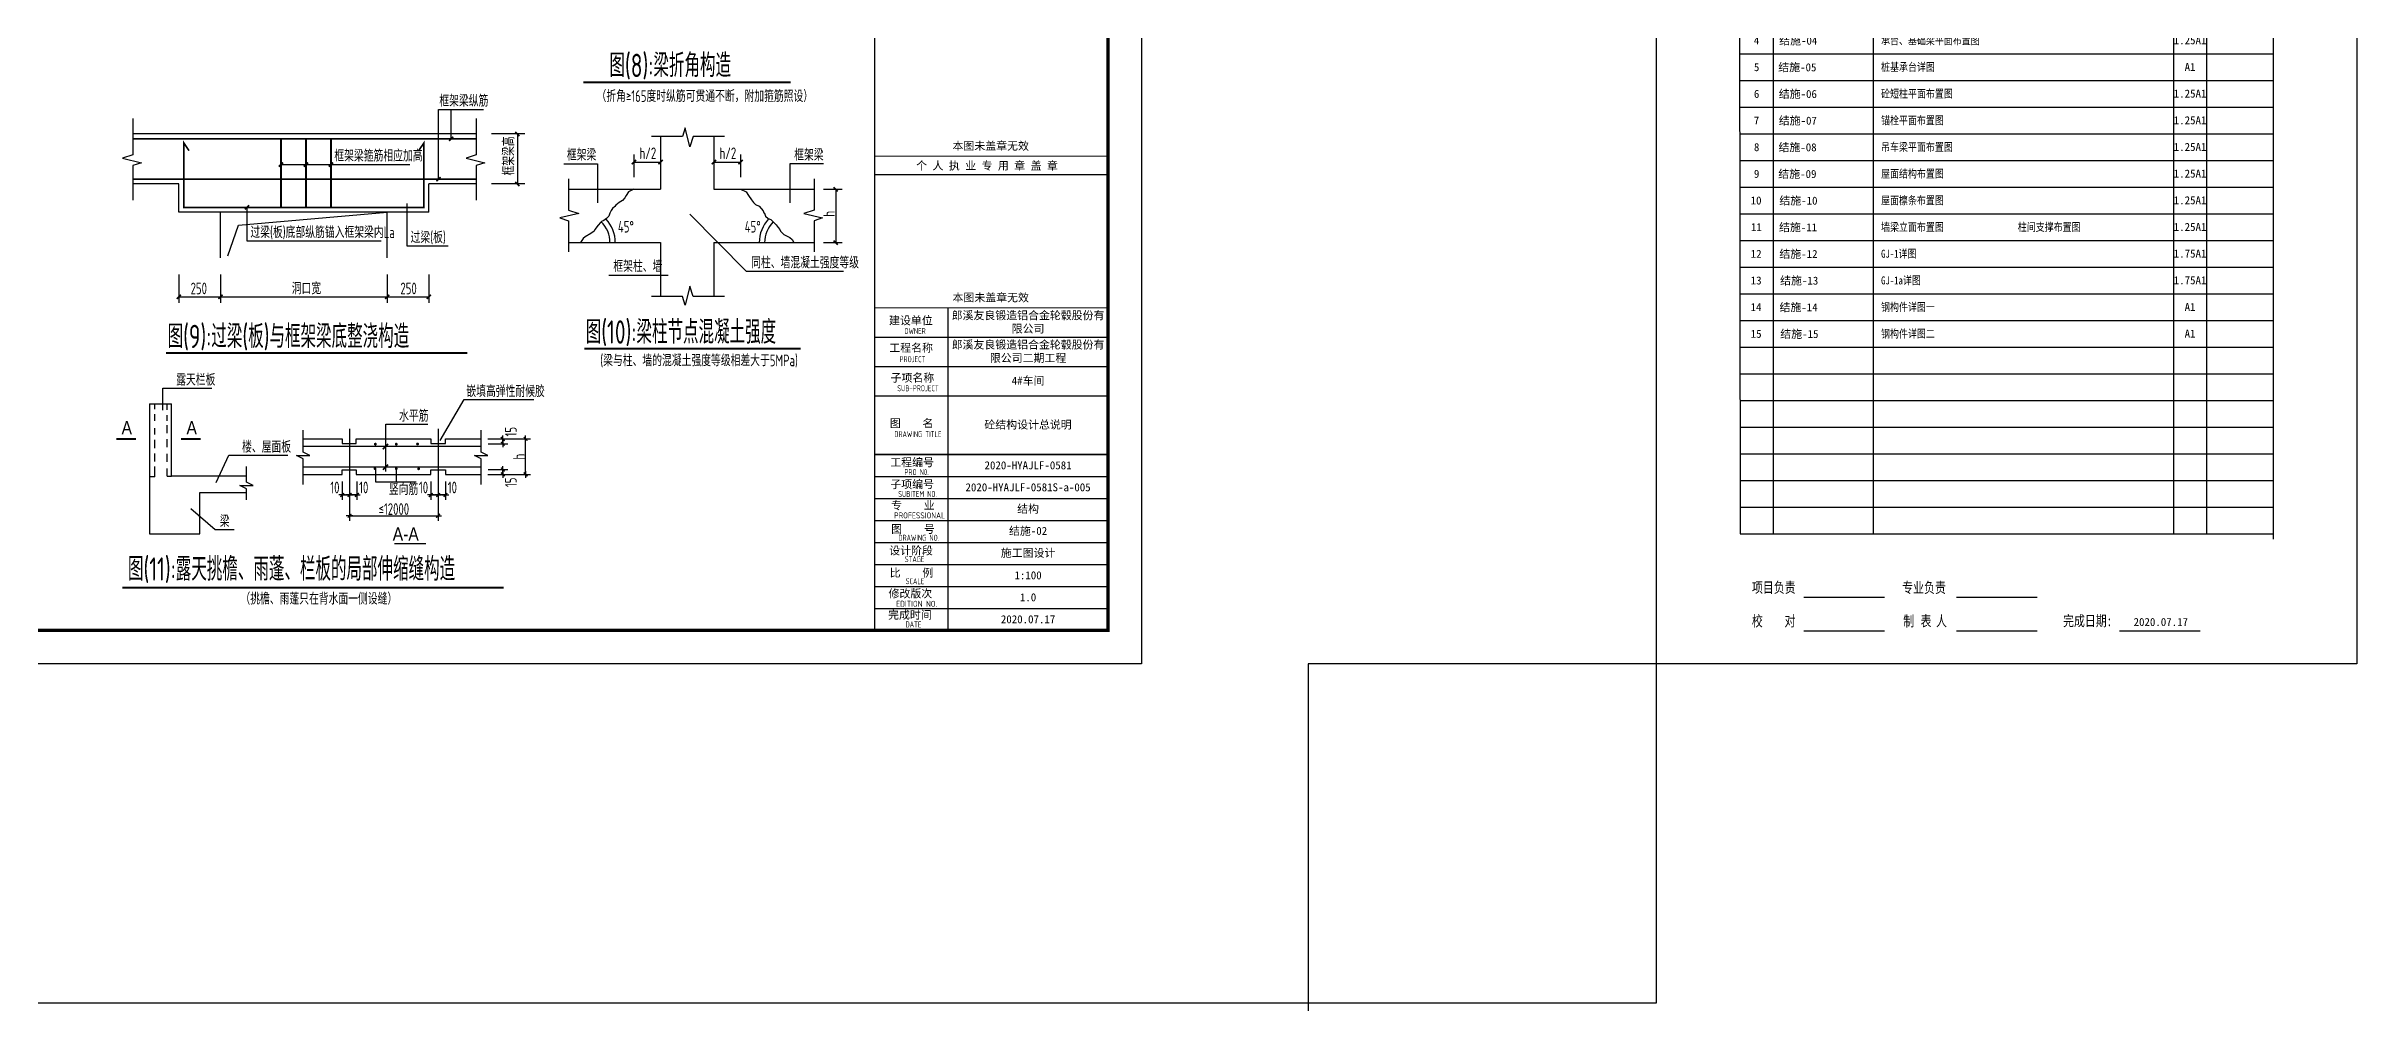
# Model space of a CAD drawing. Extents: x 14475413 to 15955882, y -732572 to -282951.
# Drawn here: x 14708958 to 14778264, y -466600 to -437904 of the extents above; entities that cross this region are included whole.
import ezdxf

# ---------------------------------------------------------------- set-up
doc = ezdxf.new("R2010")
doc.units = 0
doc.header["$LTSCALE"] = 1000
doc.header["$MEASUREMENT"] = 0
doc.linetypes.add('HIDDEN', pattern=[0.375, 0.25, -0.125])
for name, color, linetype in [('3T_WOOD', 21, 'Continuous'), ('BALCONY', 6, 'Continuous'), ('dim', 7, 'Continuous'), ('PUB_TITLE', 4, 'Continuous'), ('TK', 4, 'Continuous'), ('图形', 2, 'Continuous'), ('文字', 4, 'Continuous'), ('沉降观测-室外', 9, 'Continuous'), ('表格', 7, 'Continuous')]:
    doc.layers.add(name, color=color, linetype=linetype)
doc.styles.add('-宋体', font='', dxfattribs={"width": 0.8})
doc.styles.add('HS', font='天和字符.shx', dxfattribs={"width": 0.7, "bigfont": '天和汉字.shx'})
doc.styles.add('TSSD_REIN', font='tssdeng.shx', dxfattribs={"width": 0.7, "bigfont": 'tssdchn.shx'})
doc.styles.add('图框文字3', font='', dxfattribs={"width": 0.8})
doc.styles.add('图签宋体', font='', dxfattribs={"height": 300})
doc.styles.get('-宋体').set_extended_font_data('SimSun')
doc.styles.get('图框文字3').set_extended_font_data('SimSun')
doc.styles.get('图签宋体').set_extended_font_data('NSimSun')

# ---------------------------------------------------------------- blocks, each defined once
blk = doc.blocks.new('GeYuanFrame_62714837', base_point=(20.09, 4.53))
at = {"layer": 'TK'}
blk.add_lwpolyline([(20.09, 4.53), (20.09, 598.53), (1071.09, 598.53), (1071.09, 4.53)], close=True, dxfattribs=at)
blk = doc.blocks.new('DMTK2')
blk.add_line((-10, 0), (10, 0))
at = {"const_width": 4}
blk.add_lwpolyline([(-5.7, -5.7), (5.7, 5.7)], dxfattribs=at)
blk = doc.blocks.new('_ArchTick')
at = {"color": 0, "linetype": 'ByBlock', "const_width": 0.4}
blk.add_lwpolyline([(-0.5, -0.5), (0.5, 0.5)], dxfattribs=at)
blk = doc.blocks.new('GeYuanFrame_81373587', base_point=(20.09, 4.53))
at = {"layer": 'PUB_TITLE'}
blk.add_lwpolyline([(803.09, 14.53), (803.09, 111.33)], dxfattribs=at)
at = {"layer": 'TK'}
for p, q in [((781.09, 102.53), (851.09, 102.53)), ((781.09, 93.73), (851.09, 93.73)), ((781.09, 84.93), (803.09, 84.93)), ((781.09, 84.93), (851.09, 84.93)), ((781.09, 67.37), (851.09, 67.37)), ((781.09, 67.33), (851.09, 67.33)), ((781.09, 60.77), (851.09, 60.77)), ((781.09, 54.17), (851.09, 54.17)), ((781.09, 47.57), (851.09, 47.57)), ((781.09, 40.97), (851.09, 40.97)), ((781.09, 34.37), (851.09, 34.37)), ((781.09, 27.77), (851.09, 27.77)), ((781.09, 21.17), (851.09, 21.17)), ((781.09, 14.53), (851.09, 14.53))]:
    blk.add_line(p, q, dxfattribs=at)
blk.add_lwpolyline([(20.09, 4.53), (20.09, 598.53), (861.09, 598.53), (861.09, 4.53)], close=True, dxfattribs=at)
at = {"layer": 'TK', "const_width": 1}
blk.add_lwpolyline([(45.09, 588.53), (851.09, 588.53), (851.09, 14.53), (45.09, 14.53)], close=True, dxfattribs=at)
at = {"layer": 'TK'}
for points, const_width in [([(781.09, 588.53), (781.09, 14.53)], 0.4), ([(781.09, 156.83), (851.09, 156.83)], 0.35), ([(781.09, 111.33), (851.09, 111.33)], 0.35), ([(781.09, 67.37), (851.09, 67.37)], 0.35)]:
    blk.add_lwpolyline(points, dxfattribs=dict(at, const_width=const_width))
blk.add_lwpolyline([(781.09, 151.33), (851.09, 151.33)], dxfattribs=at)
at = {"layer": 'TK', "style": '图签宋体'}
for s, p in [('本图未盖章无效', (804.43, 158.7)), ('个 人 执 业 专 用 章 盖 章', (793.52, 152.77)), ('本图未盖章无效', (804.43, 113.2)), ('建设单位', (785.39, 106.33)), ('工程名称', (785.47, 98.12)), ('子项名称', (785.85, 89.14)), ('图    名', (785.63, 75.5)), ('工程编号', (785.77, 63.77)), ('子项编号', (785.77, 57.19)), ('专    业', (786.01, 50.88)), ('图    号', (786.02, 43.77)), ('设计阶段', (785.45, 37.32)), ('比    例', (785.59, 30.63)), ('完成时间', (785.11, 18.02)), ('修改版次', (785.24, 24.41))]:
    blk.add_text(s, height=2.4, dxfattribs=at).set_placement(p)
at = {"layer": 'TK', "style": 'TSSD_REIN'}
for s, width, p in [('OWNER', 0.7, (789.98, 103.48)), ('PROJECT', 0.7, (788.52, 95.02)), ('SUB-PROJECT', 0.7, (787.86, 86.3)), ('DRAWING TITLE', 0.7, (786.97, 72.53)), ('PRO N0.', 0.7, (790.01, 61.15)), ('SUBITEM NO.', 0.7, (788.15, 54.58)), ('PROFESSIONAL', 0.8, (786.88, 48.15)), ('DRAWING NO.', 0.7, (788.19, 41.45)), ('STAGE', 0.7, (790.09, 35.03)), ('SCALE', 0.7, (790.38, 28.42)), ('EDITION NO.', 0.8, (787.53, 21.64)), ('DATE', 0.7, (790.33, 15.45))]:
    blk.add_text(s, height=1.8, dxfattribs=dict(at, width=width)).set_placement(p)
at = {"layer": 'TK', "char_height": 2.4, "width": 48, "attachment_point": 5, "style": '图签宋体'}
for s, insert in [('郎溪友良锻造铝合金轮毂股份有限公司', (827.09, 106.93)), ('郎溪友良锻造铝合金轮毂股份有限公司二期工程', (827.09, 98.13)), ('4#车间', (827.09, 89.33)), ('砼结构设计总说明', (827.09, 76.13)), ('2020-HYAJLF-0581', (827.09, 64.07)), ('2020-HYAJLF-0581S-a-005', (827.09, 57.47)), ('结构', (827.09, 50.87)), ('结施-02', (827.09, 44.27)), ('施工图设计', (827.09, 37.67)), ('1:100', (827.09, 31.07)), ('1.0', (827.09, 24.47)), ('2020.07.17', (827.09, 17.88))]:
    blk.add_mtext(s, dxfattribs=dict(at, insert=insert))
blk = doc.blocks.new('GeYuanFrame_17228741', base_point=(9.34, 2.35))
at = {"layer": 'TK'}
h = blk.add_hatch(color=256, dxfattribs=at)
h.dxf.hatch_style = 2
edge = h.paths.add_edge_path()
edge.add_spline(control_points=[(55.19, 277.94), (55.19, 277.94), (55.19, 277.94), (54.32, 277.07), (53.5, 276.16), (52.65, 275.27), (52.31, 275.38), (52.58, 275.59), (52.76, 275.79), (53.52, 276.62), (54.41, 277.54), (55.15, 278.29), (55.68, 278.33), (56.35, 278.29), (56.91, 278.31), (57.04, 278.32), (57.2, 278.35), (57.34, 278.31), (57.56, 278.24), (57.82, 277.91), (58.03, 277.73), (58.73, 277.15), (59.48, 276.57), (60.09, 275.97), (59.37, 275.15), (58.62, 274.28), (57.88, 273.41), (57.77, 273.29), (57.64, 273.11), (57.55, 273.06), (57.4, 272.99), (57.18, 272.96), (57.01, 272.91), (56.64, 272.8), (56.31, 272.73), (55.9, 272.62), (55.72, 272.57), (55.45, 272.46), (55.42, 272.64), (55.39, 272.76), (55.62, 272.94), (55.71, 273.04), (56.48, 273.9), (57.25, 274.76), (58.01, 275.6), (57.08, 276.39), (56.15, 277.19), (55.19, 277.94)], knot_values=[-1, 0, 0, 0, 0, 0, 1, 1, 1, 2, 2, 2, 3, 3, 3, 4, 4, 4, 5, 5, 5, 6, 6, 6, 7, 7, 7, 8, 8, 8, 9, 9, 9, 10, 10, 10, 11, 11, 11, 12, 12, 12, 13, 13, 13, 14, 14, 14, 15, 15, 15, 15], degree=3, periodic=0)
h = blk.add_hatch(color=256, dxfattribs=at)
h.dxf.hatch_style = 2
edge = h.paths.add_edge_path()
edge.add_spline(control_points=[(59.68, 276.88), (59.68, 276.88), (59.68, 276.88), (58.99, 277.46), (58.29, 278.02), (57.63, 278.6), (57.58, 279.3), (57.37, 280), (57.28, 280.71), (58.18, 281.67), (59.11, 282.6), (60.07, 283.5), (60.13, 283.47), (60.17, 283.43), (60.22, 283.39), (59.42, 282.46), (58.48, 281.67), (57.68, 280.73), (58.56, 279.95), (59.47, 279.2), (60.38, 278.45), (61.23, 279.33), (61.99, 280.3), (62.8, 281.22), (63.14, 281.1), (63.02, 280.86), (62.93, 280.48), (62.85, 280.12), (62.8, 279.82), (62.72, 279.46), (62.69, 279.29), (62.66, 279.09), (62.61, 278.95), (62.53, 278.76), (62.24, 278.51), (62.04, 278.27), (61.55, 277.7), (61.14, 277.24), (60.63, 276.63), (60.55, 276.53), (60.38, 276.3), (60.36, 276.3), (60.26, 276.29), (59.77, 276.8), (59.68, 276.88)], knot_values=[-1, 0, 0, 0, 0, 0, 1, 1, 1, 2, 2, 2, 3, 3, 3, 4, 4, 4, 5, 5, 5, 6, 6, 6, 7, 7, 7, 8, 8, 8, 9, 9, 9, 10, 10, 10, 11, 11, 11, 12, 12, 12, 13, 13, 13, 14, 14, 14, 14], degree=3, periodic=0)
h = blk.add_hatch(color=256, dxfattribs=at)
h.dxf.hatch_style = 2
edge = h.paths.add_edge_path()
edge.add_spline(control_points=[(63.92, 279.01), (63.92, 279.01), (63.92, 279.01), (64.28, 279.16), (64.59, 279.31), (64.87, 279.4), (64.98, 279.43), (65.07, 279.35), (65.14, 279.26), (64.37, 278.32), (63.53, 277.44), (62.74, 276.51), (63.66, 275.66), (64.65, 274.86), (65.59, 274.03), (66.42, 274.95), (67.18, 275.93), (67.99, 276.86), (68.1, 276.85), (68.13, 276.76), (68.2, 276.72), (67.55, 275.83), (66.72, 274.94), (65.98, 274.03), (65.86, 273.89), (65.75, 273.71), (65.65, 273.66), (65.42, 273.57), (64.95, 273.59), (64.66, 273.57), (64.33, 273.54), (64.02, 273.51), (63.71, 273.45), (62.84, 274.16), (61.98, 274.94), (61.08, 275.68), (60.97, 275.77), (60.71, 275.95), (60.71, 275.99), (60.71, 276), (60.9, 276.25), (60.98, 276.34), (61.47, 276.92), (61.9, 277.37), (62.39, 277.96), (62.55, 278.16), (62.77, 278.5), (62.95, 278.62), (63.17, 278.77), (63.58, 278.87), (63.92, 279.01)], knot_values=[-1, 0, 0, 0, 0, 0, 1, 1, 1, 2, 2, 2, 3, 3, 3, 4, 4, 4, 5, 5, 5, 6, 6, 6, 7, 7, 7, 8, 8, 8, 9, 9, 9, 10, 10, 10, 11, 11, 11, 12, 12, 12, 13, 13, 13, 14, 14, 14, 15, 15, 15, 16, 16, 16, 16], degree=3, periodic=0)
h = blk.add_hatch(color=256, dxfattribs=at)
h.dxf.hatch_style = 2
edge = h.paths.add_edge_path()
edge.add_spline(control_points=[(57.65, 270.91), (57.65, 270.91), (57.65, 270.91), (58.57, 270.16), (59.45, 269.35), (60.34, 268.57), (61.32, 269.42), (62.25, 270.32), (63.19, 271.22), (62.4, 271.97), (61.4, 272.8), (60.51, 273.59), (60.4, 273.69), (60.17, 273.85), (60.15, 273.93), (60.1, 274.12), (60.25, 274.58), (60.28, 274.79), (60.34, 275.14), (60.37, 275.45), (60.44, 275.7), (61.45, 274.85), (62.46, 274.01), (63.46, 273.14), (63.49, 272.49), (63.54, 271.85), (63.55, 271.18), (62.67, 270.31), (61.73, 269.45), (60.78, 268.57), (60.66, 268.45), (60.49, 268.24), (60.36, 268.24), (60.16, 268.24), (59.73, 268.73), (59.6, 268.84), (59.1, 269.27), (58.65, 269.67), (58.17, 270.1), (57.94, 270.31), (57.66, 270.48), (57.47, 270.74), (57.5, 270.83), (57.59, 270.85), (57.65, 270.91)], knot_values=[-1, 0, 0, 0, 0, 0, 1, 1, 1, 2, 2, 2, 3, 3, 3, 4, 4, 4, 5, 5, 5, 6, 6, 6, 7, 7, 7, 8, 8, 8, 9, 9, 9, 10, 10, 10, 11, 11, 11, 12, 12, 12, 13, 13, 13, 14, 14, 14, 14], degree=3, periodic=0)
for p, q in [((9.34, 299.35), (219.34, 299.35)), ((9.34, 2.35), (9.34, 299.35)), ((219.34, 299.35), (219.34, 2.35)), ((34.18, 254.13), (34.34, 41.35)), ((194.18, 254.13), (34.18, 254.13)), ((74.34, 41.35), (74.34, 254.13)), ((134.34, 229.35), (134.34, 254.13)), ((194.34, 39.76), (194.34, 254.13)), ((194.34, 245.35), (34.34, 245.35)), ((164.34, 245.35), (164.34, 41.35)), ((194.34, 237.35), (34.34, 237.35)), ((34.34, 229.35), (194.34, 229.35)), ((44.34, 41.35), (44.34, 229.35)), ((174.34, 41.35), (174.34, 229.35)), ((34.34, 217.35), (194.34, 217.35)), ((34.34, 209.35), (194.34, 209.35)), ((34.34, 201.35), (194.34, 201.35)), ((34.34, 193.35), (194.34, 193.35)), ((34.34, 185.35), (194.34, 185.35)), ((34.34, 177.35), (194.34, 177.35)), ((34.34, 169.35), (194.34, 169.35)), ((34.34, 161.35), (194.34, 161.35)), ((34.34, 153.35), (194.34, 153.35)), ((34.34, 145.35), (194.34, 145.35)), ((34.34, 137.35), (194.34, 137.35)), ((34.34, 129.35), (194.34, 129.35)), ((34.34, 121.35), (194.34, 121.35)), ((34.34, 113.35), (194.34, 113.35)), ((34.34, 105.35), (194.34, 105.35)), ((34.34, 97.35), (194.34, 97.35)), ((34.34, 89.35), (194.34, 89.35)), ((34.34, 81.35), (194.34, 81.35)), ((34.34, 73.35), (194.34, 73.35)), ((34.34, 65.35), (194.34, 65.35)), ((34.34, 57.35), (194.34, 57.35)), ((34.34, 49.35), (194.34, 49.35)), ((34.34, 41.35), (194.34, 41.35)), ((53.49, 22.33), (77.69, 22.33)), ((99.24, 22.33), (123.44, 22.33)), ((53.49, 12.21), (77.69, 12.21)), ((99.24, 12.21), (123.44, 12.21)), ((148.13, 12.21), (172.32, 12.21)), ((219.34, 2.35), (9.34, 2.35))]:
    blk.add_line(p, q, dxfattribs=at)
for points in [[(55.19, 277.94), (54.32, 277.07), (53.5, 276.16), (52.65, 275.27)], [(52.76, 275.79), (53.52, 276.62), (54.41, 277.54), (55.15, 278.29)], [(55.15, 278.29), (55.68, 278.33), (56.35, 278.29), (56.91, 278.31)], [(58.01, 275.6), (57.08, 276.39), (56.15, 277.19), (55.19, 277.94)], [(56.91, 278.31), (57.04, 278.32), (57.2, 278.35), (57.34, 278.31)], [(57.28, 280.71), (58.18, 281.67), (59.11, 282.6), (60.07, 283.5)], [(57.63, 278.6), (57.58, 279.3), (57.37, 280), (57.28, 280.71)], [(57.34, 278.31), (57.56, 278.24), (57.82, 277.91), (58.03, 277.73)], [(59.68, 276.88), (58.99, 277.46), (58.29, 278.02), (57.63, 278.6)], [(60.22, 283.39), (59.42, 282.46), (58.48, 281.67), (57.68, 280.73)], [(57.68, 280.73), (58.56, 279.95), (59.47, 279.2), (60.38, 278.45)], [(58.03, 277.73), (58.73, 277.15), (59.48, 276.57), (60.09, 275.97)], [(60.07, 283.5), (60.13, 283.47), (60.17, 283.43), (60.22, 283.39)], [(60.38, 278.45), (61.23, 279.33), (61.99, 280.3), (62.8, 281.22)], [(62.04, 278.27), (61.55, 277.7), (61.14, 277.24), (60.63, 276.63)], [(60.98, 276.34), (61.47, 276.92), (61.9, 277.37), (62.39, 277.96)], [(62.61, 278.95), (62.53, 278.76), (62.24, 278.51), (62.04, 278.27)], [(62.39, 277.96), (62.55, 278.16), (62.77, 278.5), (62.95, 278.62)], [(62.72, 279.46), (62.69, 279.29), (62.66, 279.09), (62.61, 278.95)], [(62.93, 280.48), (62.85, 280.12), (62.8, 279.82), (62.72, 279.46)], [(65.14, 279.26), (64.37, 278.32), (63.53, 277.44), (62.74, 276.51)], [(62.8, 281.22), (63.14, 281.1), (63.02, 280.86), (62.93, 280.48)], [(62.95, 278.62), (63.17, 278.77), (63.58, 278.87), (63.92, 279.01)], [(63.92, 279.01), (64.28, 279.16), (64.59, 279.31), (64.87, 279.4)], [(64.87, 279.4), (64.98, 279.43), (65.07, 279.35), (65.14, 279.26)], [(52.65, 275.27), (52.31, 275.38), (52.58, 275.59), (52.76, 275.79)], [(55.42, 272.64), (55.39, 272.76), (55.62, 272.94), (55.71, 273.04)], [(55.9, 272.62), (55.72, 272.57), (55.45, 272.46), (55.42, 272.64)], [(55.71, 273.04), (56.48, 273.9), (57.25, 274.76), (58.01, 275.6)], [(57.01, 272.91), (56.64, 272.8), (56.31, 272.73), (55.9, 272.62)], [(57.55, 273.06), (57.4, 272.99), (57.18, 272.96), (57.01, 272.91)], [(57.47, 270.74), (57.5, 270.83), (57.59, 270.85), (57.65, 270.91)], [(58.17, 270.1), (57.94, 270.31), (57.66, 270.48), (57.47, 270.74)], [(57.88, 273.41), (57.77, 273.29), (57.64, 273.11), (57.55, 273.06)], [(57.65, 270.91), (58.57, 270.16), (59.45, 269.35), (60.34, 268.57)], [(60.09, 275.97), (59.37, 275.15), (58.62, 274.28), (57.88, 273.41)], [(60.36, 276.3), (60.26, 276.29), (59.77, 276.8), (59.68, 276.88)], [(60.15, 273.93), (60.1, 274.12), (60.25, 274.58), (60.28, 274.79)], [(60.51, 273.59), (60.4, 273.69), (60.17, 273.85), (60.15, 273.93)], [(60.28, 274.79), (60.34, 275.14), (60.37, 275.45), (60.44, 275.7)], [(60.34, 268.57), (61.32, 269.42), (62.25, 270.32), (63.19, 271.22)], [(60.63, 276.63), (60.55, 276.53), (60.38, 276.3), (60.36, 276.3)], [(60.44, 275.7), (61.45, 274.85), (62.46, 274.01), (63.46, 273.14)], [(63.19, 271.22), (62.4, 271.97), (61.4, 272.8), (60.51, 273.59)], [(60.71, 275.99), (60.71, 276), (60.9, 276.25), (60.98, 276.34)], [(61.08, 275.68), (60.97, 275.77), (60.71, 275.95), (60.71, 275.99)], [(63.55, 271.18), (62.67, 270.31), (61.73, 269.45), (60.78, 268.57)], [(63.71, 273.45), (62.84, 274.16), (61.98, 274.94), (61.08, 275.68)], [(62.74, 276.51), (63.66, 275.66), (64.65, 274.86), (65.59, 274.03)], [(63.46, 273.14), (63.49, 272.49), (63.54, 271.85), (63.55, 271.18)], [(64.66, 273.57), (64.33, 273.54), (64.02, 273.51), (63.71, 273.45)], [(65.65, 273.66), (65.42, 273.57), (64.95, 273.59), (64.66, 273.57)], [(65.59, 274.03), (66.42, 274.95), (67.18, 275.93), (67.99, 276.86)], [(65.98, 274.03), (65.86, 273.89), (65.75, 273.71), (65.65, 273.66)], [(68.2, 276.72), (67.55, 275.83), (66.72, 274.94), (65.98, 274.03)], [(67.99, 276.86), (68.1, 276.85), (68.13, 276.76), (68.2, 276.72)], [(59.6, 268.84), (59.1, 269.27), (58.65, 269.67), (58.17, 270.1)], [(60.36, 268.24), (60.16, 268.24), (59.73, 268.73), (59.6, 268.84)], [(60.78, 268.57), (60.66, 268.45), (60.49, 268.24), (60.36, 268.24)]]:
    blk.add_open_spline(points, degree=3, dxfattribs=at)
at = {"layer": 'TK', "style": '-宋体'}
for s, height, width, p in [('浙江华越设计股份有限公司', 5.85, 0.8, (77.74, 272.7)), ('图  纸  目  录', 5, 0.76, (97.54, 259.25)), (' 单  位  名  称', 3.2, 0.78, (39.85, 248)), (' 专业      第     页共     页', 3, 0.76, (145.89, 247.59)), (' 工  程  名  称 ', 3.2, 0.78, (39.81, 239.88)), (' 工  程  编  号', 3.2, 0.78, (135.21, 239.92)), (' 子  项  名  称 ', 3.2, 0.78, (39.67, 231.61)), (' 项  目  编  号', 3.2, 0.78, (135.17, 231.81)), ('序', 3, 0.76, (37.76, 224.72)), ('号', 3, 0.76, (37.68, 219.03)), ('图     号', 3.3, 0.8, (51.14, 221.47)), ('图             名', 3.3, 0.8, (101.3, 221.45)), ('格', 3, 0.8, (167.42, 218.97)), ('规', 3, 0.8, (167.67, 224.58)), ('备  注', 3, 0.8, (179.15, 221.71)), ('项目负责 ', 3.2, 0.75, (37.92, 23.67)), ('专业负责 ', 3.2, 0.75, (82.99, 23.63)), ('校    对', 3.2, 0.75, (37.89, 13.59)), ('制    人', 3.2, 0.75, (83.32, 13.59)), ('表', 3.2, 0.75, (88.47, 13.59)), ('完成日期:', 3.2, 0.75, (131.23, 13.66))]:
    blk.add_text(s, height=height, dxfattribs=dict(at, width=width)).set_placement(p)
at = {"layer": 'TK', "style": '图签宋体'}
for s, p in [('结构', (153.86, 247.98)), ('1', (170, 247.98)), ('1', (184.53, 248)), ('结施-01', (46.33, 212.1)), ('1', (38.47, 212.15)), ('2', (38.51, 204.15)), ('结施-02', (46.26, 204.1)), ('3', (38.5, 196.15)), ('结施-03', (46.12, 196.1)), ('4', (38.49, 188.15)), ('结施-04', (46.09, 188.1)), ('5', (38.5, 180.15)), ('结施-05', (45.82, 180.1)), ('6', (38.5, 172.15)), ('结施-06', (45.96, 172.1)), ('7', (38.48, 164.15)), ('结施-07', (45.96, 164.1)), ('8', (38.52, 156.15)), ('结施-08', (45.88, 156.1)), ('9', (38.51, 148.15)), ('结施-09', (45.83, 148.1)), ('10', (37.53, 140.15)), ('结施-10', (46.14, 140.1)), ('11', (37.62, 132.15)), ('结施-11', (46.04, 132.1)), ('12', (37.55, 124.15)), ('结施-12', (46.14, 124.1)), ('13', (37.55, 116.15)), ('结施-13', (46.37, 116.1)), ('14', (37.5, 108.15)), ('结施-14', (46.18, 108.1)), ('15', (37.55, 100.15)), ('结施-15', (46.43, 100.1)), ('2020.07.17', (152.39, 13.7))]:
    blk.add_text(s, height=2.4, dxfattribs=at).set_placement(p)
at = {"layer": 'TK'}
for s, insert, char_height, width, attachment_point, style in [('郎溪友良锻造铝合金轮毂股份有限公司', (104.34, 249.74), 2.4, 60.0034, 5, '图签宋体'), ('郎溪友良锻造铝合金轮毂股份有限公司二期工程', (104.34, 241.35), 2.4, 60.0032, 5, '图签宋体'), ('2020-HYAJLF-0581', (179.34, 241.35), 2.4, 30, 5, '图签宋体'), ('4#车间', (104.34, 233.35), 2.4, 60.0031, 5, '图签宋体'), ('2020-HYAJLF-0581S-a-005', (179.34, 233.26), 1.7642, 30, 5, '图签宋体'), ('钢结构设计总说明', (76.65, 213.24), 2.4, 87.6958, 4, '图框文字3'), ('A1', (169.34, 213.4), 2.4, 10, 5, '图签宋体'), ('砼结构设计总说明', (76.65, 205.24), 2.4, 87.6958, 4, '图框文字3'), ('A1', (169.34, 205.4), 2.4, 10, 5, '图签宋体'), ('桩位平面布置图', (76.65, 197.24), 2.4, 87.6958, 4, '图框文字3'), ('1.25A1', (169.34, 197.4), 2.4, 10, 5, '图签宋体'), ('承台、基础梁平面布置图', (76.65, 189.24), 2.4, 87.6958, 4, '图框文字3'), ('1.25A1', (169.34, 189.4), 2.4, 10, 5, '图签宋体'), ('桩基承台详图', (76.65, 181.24), 2.4, 87.6958, 4, '图框文字3'), ('A1', (169.34, 181.4), 2.4, 10, 5, '图签宋体'), ('砼短柱平面布置图', (76.65, 173.24), 2.4, 87.6958, 4, '图框文字3'), ('1.25A1', (169.34, 173.4), 2.4, 10, 5, '图签宋体'), ('锚栓平面布置图', (76.65, 165.24), 2.4, 87.6958, 4, '图框文字3'), ('1.25A1', (169.34, 165.4), 2.4, 10, 5, '图签宋体'), ('吊车梁平面布置图', (76.65, 157.24), 2.4, 87.6958, 4, '图框文字3'), ('1.25A1', (169.34, 157.4), 2.4, 10, 5, '图签宋体'), ('屋面结构布置图', (76.65, 149.24), 2.4, 87.6958, 4, '图框文字3'), ('1.25A1', (169.34, 149.4), 2.4, 10, 5, '图签宋体'), ('屋面檩条布置图', (76.65, 141.24), 2.4, 87.6958, 4, '图框文字3'), ('1.25A1', (169.34, 141.4), 2.4, 10, 5, '图签宋体'), ('墙梁立面布置图                 柱间支撑布置图', (76.65, 133.24), 2.4, 87.6958, 4, '图框文字3'), ('1.25A1', (169.34, 133.4), 2.4, 10, 5, '图签宋体'), ('GJ-1详图', (76.65, 125.24), 2.4, 87.6958, 4, '图框文字3'), ('1.75A1', (169.34, 125.4), 2.4, 10, 5, '图签宋体'), ('GJ-1a详图', (76.65, 117.24), 2.4, 87.6958, 4, '图框文字3'), ('1.75A1', (169.34, 117.4), 2.4, 10, 5, '图签宋体'), ('钢构件详图一', (76.65, 109.24), 2.4, 87.6958, 4, '图框文字3'), ('A1', (169.34, 109.4), 2.4, 10, 5, '图签宋体'), ('钢构件详图二', (76.65, 101.24), 2.4, 87.6958, 4, '图框文字3'), ('A1', (169.34, 101.4), 2.4, 10, 5, '图签宋体')]:
    blk.add_mtext(s, dxfattribs=dict(at, insert=insert, char_height=char_height, width=width, attachment_point=attachment_point, style=style))

msp = doc.modelspace()

# ---------------------------------------------------------------- linework, layer by layer
at = {"layer": 'BALCONY', "ltscale": 0.5}
msp.add_lwpolyline([(14746809.1, -466600), (14757263.5, -466600), (14757263.5, -456431.7), (14746809.1, -456431.7)], close=True, dxfattribs=at)
at = {"layer": 'dim', "color": 3, "linetype": 'Continuous'}
for p, q in [((14712456.2, -448160.6), (14713929, -448160.6)), ((14712456.2, -448819.9), (14712456.2, -448160.6)), ((14720778.3, -449735.9), (14721495.4, -448505.9)), ((14721495.4, -448505.9), (14723580.3, -448505.9)), ((14714055.2, -450995.2), (14714432.7, -450173.9)), ((14714432.7, -450173.9), (14716209.2, -450173.9)), ((14713299.8, -451768.2), (14714030.3, -452406.7)), ((14714030.3, -452406.7), (14714598.9, -452406.7))]:
    msp.add_line(p, q, dxfattribs=at)
at = {"layer": '图形', "color": 3, "linetype": 'Continuous'}
for p, q in [((14711559.3, -440067.8), (14711559.3, -441161)), ((14720724.6, -441890.1), (14720724.6, -439799.8)), ((14720724.6, -439799.8), (14722073.9, -439799.8)), ((14721103.7, -440682), (14721103.7, -439799.8)), ((14721859.8, -440067.8), (14721859.8, -441161)), ((14721859.8, -440536), (14711559.3, -440536)), ((14723316.2, -440536), (14722316.9, -440536)), ((14723090.7, -440536), (14723090.7, -442036)), ((14728039.8, -440613.3), (14727110.3, -440613.3)), ((14727387, -440613.3), (14727387, -442196.3)), ((14728126, -440354.3), (14728039.8, -440613.3)), ((14728260.6, -440921.6), (14728126, -440354.3)), ((14728363.2, -440613.3), (14728260.6, -440921.6)), ((14729301.6, -440613.3), (14728363.2, -440613.3)), ((14728987, -440613.3), (14728987, -442196.3)), ((14711559.3, -441161), (14711251, -441263.6)), ((14711251, -441263.6), (14711818.4, -441398.2)), ((14711818.4, -441398.2), (14711559.3, -441484.4)), ((14715998.8, -441454.6), (14719869.7, -441454.6)), ((14721859.8, -441161), (14721551.5, -441263.6)), ((14721551.5, -441263.6), (14722118.8, -441398.2)), ((14722118.8, -441398.2), (14721859.8, -441484.4)), ((14724487, -441433.3), (14725496.4, -441433.3)), ((14725496.4, -441433.3), (14725496.4, -442599.7)), ((14726587, -441152.9), (14726587, -441833.7)), ((14726587, -441381.7), (14727387, -441381.7)), ((14728987, -441381.7), (14729787, -441381.7)), ((14729787, -441152.9), (14729787, -441833.7)), ((14732271.8, -441433.3), (14731262.4, -441433.3)), ((14731262.4, -441433.3), (14731262.4, -442599.7)), ((14711559.3, -441484.4), (14711559.3, -442526.5)), ((14712936.8, -442036), (14711559.3, -442036)), ((14712936.8, -442886), (14712936.8, -442036)), ((14720436.8, -442886), (14720436.8, -442036)), ((14721859.8, -442036), (14720436.8, -442036)), ((14721859.8, -441484.4), (14721859.8, -442526.5)), ((14723316.2, -442036), (14722316.9, -442036)), ((14723316.2, -442036), (14722316.9, -442036)), ((14724625.9, -441881.7), (14724625.9, -442820.1)), ((14731988.1, -441881.7), (14731988.1, -442820.1)), ((14714981.7, -443751.9), (14714981.7, -442740.1)), ((14719785.9, -443904.6), (14719785.9, -442619.3)), ((14724625.9, -442196.3), (14727387, -442196.3)), ((14724625.9, -442820.1), (14724934.1, -442922.7)), ((14728987, -442196.3), (14731988.1, -442196.3)), ((14731988.1, -442820.1), (14731679.8, -442922.7)), ((14732277.7, -442196.3), (14732832.1, -442196.3)), ((14732640.3, -442196.3), (14732640.3, -443796.3)), ((14720436.8, -442886), (14712936.8, -442886)), ((14714186.8, -444248.9), (14714186.8, -442886)), ((14714406.2, -444191.9), (14714726.4, -443269.7)), ((14714726.4, -443269.7), (14719186.8, -442886)), ((14719186.8, -444248.9), (14719186.8, -442886)), ((14724934.1, -442922.7), (14724366.8, -443057.2)), ((14724366.8, -443057.2), (14724625.9, -443143.5)), ((14724625.9, -443143.5), (14724625.9, -444073)), ((14728268.3, -442946.8), (14729954.3, -444650)), ((14731679.8, -442922.7), (14732247.2, -443057.2)), ((14732247.2, -443057.2), (14731988.1, -443143.5)), ((14731988.1, -443143.5), (14731988.1, -444073)), ((14719005.8, -443751.9), (14714981.7, -443751.9)), ((14721017.6, -443904.6), (14719785.9, -443904.6)), ((14724625.9, -443796.3), (14727387, -443796.3)), ((14727387, -443796.3), (14727387, -445413.3)), ((14728987, -443796.3), (14728987, -445413.3)), ((14728987, -443796.3), (14731988.1, -443796.3)), ((14732277.7, -443796.3), (14732832.1, -443796.3)), ((14712936.8, -444756.7), (14712936.8, -445601.3)), ((14714186.8, -444756.7), (14714186.8, -445601.3)), ((14719186.8, -444756.7), (14719186.8, -445601.3)), ((14720436.8, -444756.7), (14720436.8, -445601.3)), ((14725834.4, -444776.7), (14727614.8, -444776.7)), ((14729954.3, -444650), (14732868, -444650)), ((14712936.8, -445421.3), (14720436.8, -445421.3)), ((14728039.8, -445413.3), (14727110.3, -445413.3)), ((14728126, -445672.4), (14728039.8, -445413.3)), ((14728260.6, -445105.1), (14728126, -445672.4)), ((14728363.2, -445413.3), (14728260.6, -445105.1)), ((14729301.6, -445413.3), (14728363.2, -445413.3)), ((14712058, -448636.6), (14712058, -452527.8)), ((14712058, -448636.6), (14712721, -448636.6)), ((14712213, -448795.5), (14712213, -448636.6)), ((14712213, -449139), (14712213, -448937.2)), ((14712588.2, -448815.2), (14712588.2, -448636.6)), ((14712588.2, -449144.4), (14712588.2, -448970)), ((14712721, -450804.7), (14712721, -448636.6)), ((14712213, -449547.9), (14712213, -449357.1)), ((14712213, -449962.3), (14712213, -449716.9)), ((14712588.2, -449515.2), (14712588.2, -449275.3)), ((14712588.2, -449935), (14712588.2, -449695.1)), ((14716662.9, -449685.3), (14717836.1, -449685.3)), ((14717836.1, -449685.3), (14717836.1, -449818)), ((14718057.4, -449377.4), (14718057.4, -452126.9)), ((14718256.7, -449685.3), (14720492.6, -449685.3)), ((14718256.7, -449818), (14718256.7, -449685.3)), ((14719142.2, -449242.9), (14720402.4, -449242.9)), ((14719142.2, -450658.7), (14719142.2, -449242.9)), ((14720492.6, -449685.3), (14720492.6, -449818)), ((14720713, -449377.4), (14720713, -452136.4)), ((14720935.4, -449685.3), (14722008.7, -449685.3)), ((14720935.4, -449818), (14720935.4, -449685.3)), ((14722208.7, -449685.3), (14722803.1, -449685.3)), ((14722308.7, -449685.3), (14723487.8, -449685.3)), ((14722653.1, -449785.3), (14722653.1, -449585.3)), ((14722653.1, -449820.4), (14722653.1, -449695.3)), ((14722653.1, -449730.4), (14722653.1, -449930.4)), ((14723337.8, -449785.3), (14723337.8, -449585.3)), ((14723337.8, -450737.2), (14723337.8, -449695.3)), ((14712213, -450360.3), (14712213, -450125.8)), ((14712588.2, -450371.2), (14712588.2, -450131.3)), ((14722210.4, -449830.4), (14722803.1, -449830.4)), ((14712213, -450826.8), (14712058, -450826.8)), ((14712213, -450826.8), (14712213, -450507.5)), ((14712588.2, -450804.7), (14712588.2, -450572.9)), ((14712588.2, -450804.7), (14712721, -450804.7)), ((14714967.6, -450804.7), (14712721, -450804.7)), ((14717836.1, -450957.8), (14717836.1, -451516.7)), ((14718057.4, -450946.2), (14718057.4, -451516.7)), ((14718057.4, -450946.2), (14718057.4, -451516.7)), ((14718278.8, -450957.8), (14718278.8, -451516.7)), ((14718832.3, -450591.8), (14718832.3, -450968.4)), ((14718832.3, -450968.4), (14720050.5, -450968.4)), ((14719452.1, -450595.4), (14719452.1, -450968.4)), ((14720492.6, -450957.8), (14720492.6, -451516.7)), ((14720714, -450946.2), (14720714, -451516.7)), ((14720935.4, -450957.8), (14720935.4, -451516.7)), ((14722208.7, -450747.2), (14722803.1, -450747.2)), ((14722210.4, -450602.1), (14722803.1, -450602.1)), ((14722308.7, -450747.2), (14723487.8, -450747.2)), ((14722653.1, -450702.1), (14722653.1, -450502.1)), ((14722653.1, -450612.1), (14722653.1, -450737.2)), ((14722653.1, -450647.2), (14722653.1, -450847.2)), ((14723337.8, -450647.2), (14723337.8, -450847.2)), ((14713563.4, -451291.4), (14714967.6, -451291.4)), ((14713563.4, -452527.8), (14713563.4, -451291.4)), ((14717936.1, -451366.7), (14717736.1, -451366.7)), ((14717846.1, -451366.7), (14718047.4, -451366.7)), ((14718157.4, -451366.7), (14717957.4, -451366.7)), ((14717957.4, -451366.7), (14718157.4, -451366.7)), ((14718057.4, -451616.7), (14718057.4, -452138.8)), ((14718268.8, -451366.7), (14718067.4, -451366.7)), ((14718178.8, -451366.7), (14718378.8, -451366.7)), ((14720592.6, -451366.7), (14720392.6, -451366.7)), ((14720502.6, -451366.7), (14720704, -451366.7)), ((14720614, -451366.7), (14720814, -451366.7)), ((14720714, -451616.7), (14720714, -452138.8)), ((14720925.4, -451366.7), (14720724, -451366.7)), ((14720835.4, -451366.7), (14721035.4, -451366.7)), ((14712058, -452527.8), (14713563.4, -452527.8)), ((14718157.4, -451988.8), (14717957.4, -451988.8)), ((14718067.4, -451988.8), (14720704, -451988.8)), ((14720614, -451988.8), (14720814, -451988.8))]:
    msp.add_line(p, q, dxfattribs=at)
at = {"layer": '图形', "color": 1, "linetype": 'Continuous'}
msp.add_line((14720714, -450946.2), (14720714, -451516.7), dxfattribs=at)
at = {"layer": '图形', "color": 3, "linetype": 'Continuous'}
for points, const_width in [([(14725070.9, -438983.1), (14731289.3, -438983.1)], 60), ([(14715998.8, -440682), (14715998.8, -442740.1)], 60), ([(14716748.8, -440682), (14716748.8, -442740.1)], 60), ([(14717498.8, -440682), (14717498.8, -442740.1)], 60), ([(14725098, -446980.9), (14731590, -446980.9)], 60), ([(14712556.3, -447111.8), (14721593.5, -447111.8)], 60), ([(14722709.7, -449741.9), (14722596.6, -449628.7)], 40), ([(14722596.6, -449773.9), (14722709.7, -449887)], 40), ([(14723394.4, -449741.9), (14723281.2, -449628.7)], 40), ([(14719056, -449992.7), (14719214.7, -449834)], 45), ([(14719056, -450612.1), (14719212.1, -450456)], 45), ([(14722709.7, -450658.7), (14722596.6, -450545.5)], 40), ([(14722596.6, -450690.6), (14722709.7, -450803.8)], 40), ([(14723281.2, -450690.6), (14723394.4, -450803.8)], 40), ([(14717892.6, -451310.1), (14717779.5, -451423.2)], 40), ([(14718114, -451310.1), (14718000.9, -451423.2)], 40), ([(14718000.9, -451423.2), (14718114, -451310.1)], 40), ([(14718222.2, -451423.2), (14718335.4, -451310.1)], 40), ([(14720549.2, -451310.1), (14720436, -451423.2)], 40), ([(14720657.4, -451423.2), (14720770.6, -451310.1)], 40), ([(14720878.8, -451423.2), (14720991.9, -451310.1)], 40), ([(14718114, -451932.3), (14718000.9, -452045.4)], 40), ([(14720657.4, -452045.4), (14720770.6, -451932.3)], 40)]:
    msp.add_lwpolyline(points, dxfattribs=dict(at, const_width=const_width))
at = {"layer": '图形', "color": 3, "linetype": 'HIDDEN', "ltscale": 0.6, "const_width": 50}
for points in [[(14721859.8, -440682), (14711559.3, -440682)], [(14721859.8, -441890.1), (14711559.3, -441890.1)]]:
    msp.add_lwpolyline(points, dxfattribs=at)
at = {"layer": '图形', "color": 3, "linetype": 'Continuous', "ltscale": 0.6}
for points, const_width in [([(14720131.8, -441035.9), (14720283.1, -440812), (14720283.1, -442740.1), (14713090.5, -442740.1), (14713090.5, -440812), (14713241.9, -441035.9)], 50), ([(14716662.9, -449906.5), (14722008.7, -449906.5)], 36), ([(14716662.9, -450526), (14722008.7, -450526)], 36)]:
    msp.add_lwpolyline(points, dxfattribs=dict(at, const_width=const_width))
at = {"layer": '图形', "color": 3, "linetype": 'Continuous'}
for points in [[(14726587, -442196.3), (14726423.4, -442275.6), (14726349.3, -442380.5), (14726310, -442456.8), (14726242.1, -442537), (14726143.3, -442592.5), (14726046.8, -442676.6), (14726010.4, -442707.5), (14725948.6, -442775.3), (14725905.1, -442837), (14725869, -442915.6), (14725838.1, -443002), (14725764.1, -443069.9), (14725682.5, -443133.2), (14725614.1, -443164), (14725579.3, -443194.9), (14725517.6, -443275.1), (14725410.8, -443404.6), (14725391.6, -443455.6), (14725291.5, -443526.2), (14725127.5, -443620.5), (14725068.8, -443675.4), (14724987, -443796.3)], [(14729787, -442196.3), (14729950.6, -442275.6), (14730024.7, -442380.5), (14730108.6, -442513.3), (14730176.5, -442593.5), (14730230.7, -442649.1), (14730340.6, -442698.9), (14730401.3, -442774.3), (14730463, -442842.2), (14730487.7, -442903.9), (14730505, -442915.6), (14730535.8, -443002), (14730609.9, -443069.9), (14730691.5, -443106.4), (14730821.2, -443230.8), (14730855.9, -443261.7), (14730917.7, -443341.9), (14730963.2, -443404.6), (14730982.3, -443455.6), (14731082.4, -443547.4), (14731265.7, -443647.3), (14731336.9, -443702.1), (14731387, -443796.3)], [(14716662.9, -451055.1), (14716662.9, -450284.9), (14716462.9, -450184.9), (14716862.9, -450184.9), (14716662.9, -450084.9), (14716662.9, -449422.7)], [(14722008.7, -451055.1), (14722008.7, -450284.9), (14721808.7, -450184.9), (14722208.7, -450184.9), (14722008.7, -450084.9), (14722008.7, -449422.7)], [(14714967.6, -451512), (14714967.6, -451185.4), (14714767.6, -451085.4), (14715167.6, -451085.4), (14714967.6, -450985.4), (14714967.6, -450510.3)]]:
    msp.add_lwpolyline(points, dxfattribs=at)
at = {"layer": '图形', "color": 3, "linetype": 'Continuous', "const_width": 42.5}
for points in [[(14718810.8, -449842.2, 1), (14718853.3, -449842.2, 1)], [(14719436.6, -449842.2, 1), (14719479.1, -449842.2, 1)], [(14720074.9, -449835.9, 1), (14720117.4, -449835.9, 1)], [(14718798.2, -450574.9, 1), (14718840.7, -450574.9, 1)], [(14719436.6, -450574.9, 1), (14719479.1, -450574.9, 1)], [(14720106.5, -450581.2, 1), (14720149, -450581.2, 1)]]:
    msp.add_lwpolyline(points, format="xyb", close=True, dxfattribs=at)
at = {"layer": '图形', "color": 3, "linetype": 'Continuous'}
for centre, radius, start, end in [((14724987, -443796.3), 881.5, 0, 45.272782), ((14724987, -443796.3), 1040.9, 0, 43.1864), ((14731387, -443796.3), 1040.9, 136.8136, 180), ((14731387, -443796.3), 881.5, 135.127234, 180)]:
    msp.add_arc(centre, radius, start, end, dxfattribs=at)
at = {"layer": '文字'}
for p, q in [((14717836.1, -449818), (14718256.7, -449818)), ((14720492.6, -449818), (14720935.4, -449818)), ((14716662.9, -450747.2), (14717836.1, -450747.2)), ((14717836.1, -450614.5), (14718256.7, -450614.5)), ((14717836.1, -450747.2), (14717836.1, -450614.5)), ((14718256.7, -450614.5), (14718256.7, -450747.2)), ((14718256.7, -450747.2), (14720492.6, -450747.2)), ((14720492.6, -450747.2), (14720492.6, -450614.5)), ((14720492.6, -450614.5), (14720935.4, -450614.5)), ((14720935.4, -450614.5), (14720935.4, -450747.2)), ((14720935.4, -450747.2), (14722008.7, -450747.2))]:
    msp.add_line(p, q, dxfattribs=at)
at = {"layer": '文字', "const_width": 60}
for points in [[(14711059.4, -449685.9), (14711653.1, -449685.9)], [(14712999.3, -449685.9), (14713593, -449685.9)]]:
    msp.add_lwpolyline(points, dxfattribs=at)
at = {"layer": '文字', "color": 3, "const_width": 45}
msp.add_lwpolyline([(14719399.4, -452826.1), (14720345.2, -452826.1)], dxfattribs=at)
at = {"layer": '沉降观测-室外', "color": 3, "linetype": 'Continuous', "const_width": 60}
msp.add_lwpolyline([(14711241.6, -454148), (14722679.1, -454148)], dxfattribs=at)

# ---------------------------------------------------------------- block references
at = {"xscale": 100, "yscale": 100, "zscale": 100}
msp.add_blockref('GeYuanFrame_17228741', (14757263.5, -456431.7), dxfattribs=at)
at = {"xscale": 150, "yscale": 150, "zscale": 150, "rotation": 270}
msp.add_blockref('GeYuanFrame_62714837', (14657709.1, -466600), dxfattribs=at)
at = {"layer": '3T_WOOD', "xscale": 100, "yscale": 100, "zscale": 100}
msp.add_blockref('GeYuanFrame_81373587', (14657709.1, -456431.7), dxfattribs=at)
at = {"layer": '图形', "color": 3, "linetype": 'Continuous', "xscale": 10, "yscale": 10, "zscale": 10, "rotation": 180}
msp.add_blockref('DMTK2', (14720714, -451366.7), dxfattribs=at)
at = {"layer": '表格', "color": 3, "linetype": 'Continuous', "xscale": 127, "yscale": 127, "zscale": 127}
for p, rotation in [((14721103.7, -440682), 180), ((14723090.7, -440536), 90), ((14715998.8, -441454.6), 180), ((14716748.8, -441454.6), 180), ((14717498.8, -441454.6), 180), ((14720724.6, -441890.1), 180), ((14723090.7, -442036), 90), ((14723090.7, -442036), 90), ((14732640.3, -442196.3), 270), ((14714981.7, -442740.1), 180), ((14732640.3, -443796.3), 270), ((14712936.8, -445421.3), 180), ((14714186.8, -445421.3), 180), ((14719186.8, -445421.3), 180), ((14720436.8, -445421.3), 180)]:
    msp.add_blockref('_ArchTick', p, dxfattribs=dict(at, rotation=rotation))
for p in [(14726587, -441381.7), (14727387, -441381.7), (14728987, -441381.7), (14729787, -441381.7)]:
    msp.add_blockref('_ArchTick', p, dxfattribs=at)

# ---------------------------------------------------------------- texts
at = {"layer": '图形', "color": 3, "linetype": 'Continuous', "style": 'TSSD_REIN', "width": 0.7}
for s, height, p in [('图(8):梁折角构造', 700, (14725851.7, -438830.8)), ('框架梁纵筋', 350, (14720750.8, -439715.8)), ('（折角\x93165度时纵筋可贯通不断，附加箍筋照设）', 350, (14725465.2, -439575.8)), ('框架梁箍筋相应加高', 350, (14717600.9, -441363.5)), ('框架梁', 350, (14724575.9, -441338.2)), ('h/2', 350, (14726754.6, -441290.5)), ('h/2', 350, (14729154.6, -441290.5)), ('框架梁', 350, (14731394, -441338.2)), ('过梁(板)底部纵筋锚入框架梁内La', 350, (14715083.8, -443660.9)), ('过梁(板)', 350, (14719888, -443813.5)), ('45%%d', 350, (14726106.2, -443493.4)), ('45%%d', 350, (14729910.3, -443493.4)), ('同柱、墙混凝土强度等级', 350, (14730103.3, -444570.6)), ('框架柱、墙', 350, (14725970.3, -444681.7)), ('250', 350, (14713290.1, -445345.3)), ('洞口宽', 350, (14716323.3, -445345.3)), ('250', 350, (14719582.6, -445345.3)), ('图(9):过梁(板)与框架梁底整浇构造', 700, (14712600, -446959.6)), ('图(10):梁柱节点混凝土强度', 700, (14725141.8, -446828.6)), ('露天栏板', 350, (14712856.4, -448084)), ('(梁与柱、墙的混凝土强度等级相差大于5MPa)', 350, (14725577.2, -447505.3)), ('嵌填高弹性耐候胶', 350, (14721561.1, -448429.4)), ('水平筋', 350, (14719542.3, -449166.3)), ('楼、屋面板', 350, (14714832.8, -450097.3)), ('竖向筋', 350, (14719236, -451369.5)), ('梁', 350, (14714166.3, -452330.2))]:
    msp.add_text(s, height=height, dxfattribs=at).set_placement(p)
for s, p in [('框架梁高', (14723002.8, -441782.8)), ('h', (14732614.6, -443017.9))]:
    msp.add_text(s, height=350, rotation=90, dxfattribs=at).set_placement(p)
at = {"layer": '图形', "color": 3, "linetype": 'Continuous', "char_height": 350, "attachment_point": 5, "rotation": 90, "style": 'TSSD_REIN'}
for s, insert in [('\\A1;15', (14722896.1, -449468.6)), ('\\A1;h', (14723137.8, -450216.3)), ('\\A1;15', (14722896.1, -450987.3))]:
    msp.add_mtext(s, dxfattribs=dict(at, insert=insert))
at = {"layer": '图形', "color": 3, "linetype": 'Continuous', "char_height": 350, "attachment_point": 5, "style": 'TSSD_REIN'}
for s, insert in [('\\A1;10', (14717616.2, -451141.7)), ('\\A1;10', (14718481.3, -451141.7)), ('\\A1;10', (14720275, -451141.7)), ('\\A1;10', (14721140.1, -451141.7)), ('\\A1;≤12000', (14719385.7, -451788.8))]:
    msp.add_mtext(s, dxfattribs=dict(at, insert=insert))
at = {"layer": '文字', "style": 'HS', "width": 0.875}
for s, p in [('A', (14711219.1, -449547.6)), ('A', (14713166.1, -449547.6)), ('A-A', (14719352.4, -452737.1))]:
    msp.add_text(s, height=400, dxfattribs=at).set_placement(p)
at = {"layer": '沉降观测-室外', "color": 3, "linetype": 'Continuous', "style": 'TSSD_REIN', "width": 0.7}
for s, height, p in [('图(11):露天挑檐、雨蓬、栏板的局部伸缩缝构造', 700, (14711410.2, -453937.4)), ('（挑檐、雨蓬只在背水面一侧设缝）', 350, (14714783.2, -454653.2))]:
    msp.add_text(s, height=height, dxfattribs=at).set_placement(p)

doc.saveas('drawing.dxf')
